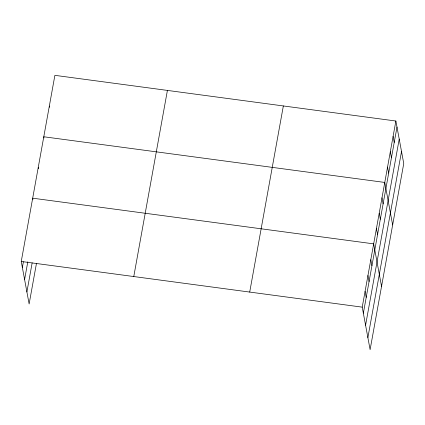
<?xml version="1.0" encoding="UTF-8"?>
<svg xmlns="http://www.w3.org/2000/svg" width="425" height="425" viewBox="0 0 425 425"><rect width="100%" height="100%" fill="white"/><g stroke="black" fill="none" stroke-linecap="round" stroke-linejoin="round"><path stroke-width="0.64" d="M36.449 263.479L29.128 303.981L21.25 261.471L54.889 75.342L395.872 121.019L403.75 163.529L370.111 349.658L362.233 307.147L395.872 121.019M22.371 267.506L23.396 261.811M24.597 279.544L27.8 261.827M26.897 291.943L32.157 262.836M133.774 276.542L167.413 90.413M249.709 292.076L283.348 105.947M363.354 313.183L396.993 127.054M365.58 325.221L399.218 139.092M367.88 337.62L401.519 151.491M21.25 261.471L362.233 307.147M393.098 136.377L394.214 142.412M390.32 151.73L391.441 157.765M387.547 167.089L388.663 173.124M392.647 224.952L384.768 182.442L43.786 136.765L44.014 137.971M381.995 197.795L383.116 203.835M379.222 213.153L380.338 219.188M376.444 228.507L377.565 234.547M381.549 286.376L373.671 243.865L32.688 198.188L32.911 199.394M370.812 259.686L371.928 265.721M367.949 275.506L369.07 281.541M365.091 291.327L366.212 297.362M49.337 106.053L49.56 107.259M38.239 167.477L38.463 168.683"/></g></svg>
